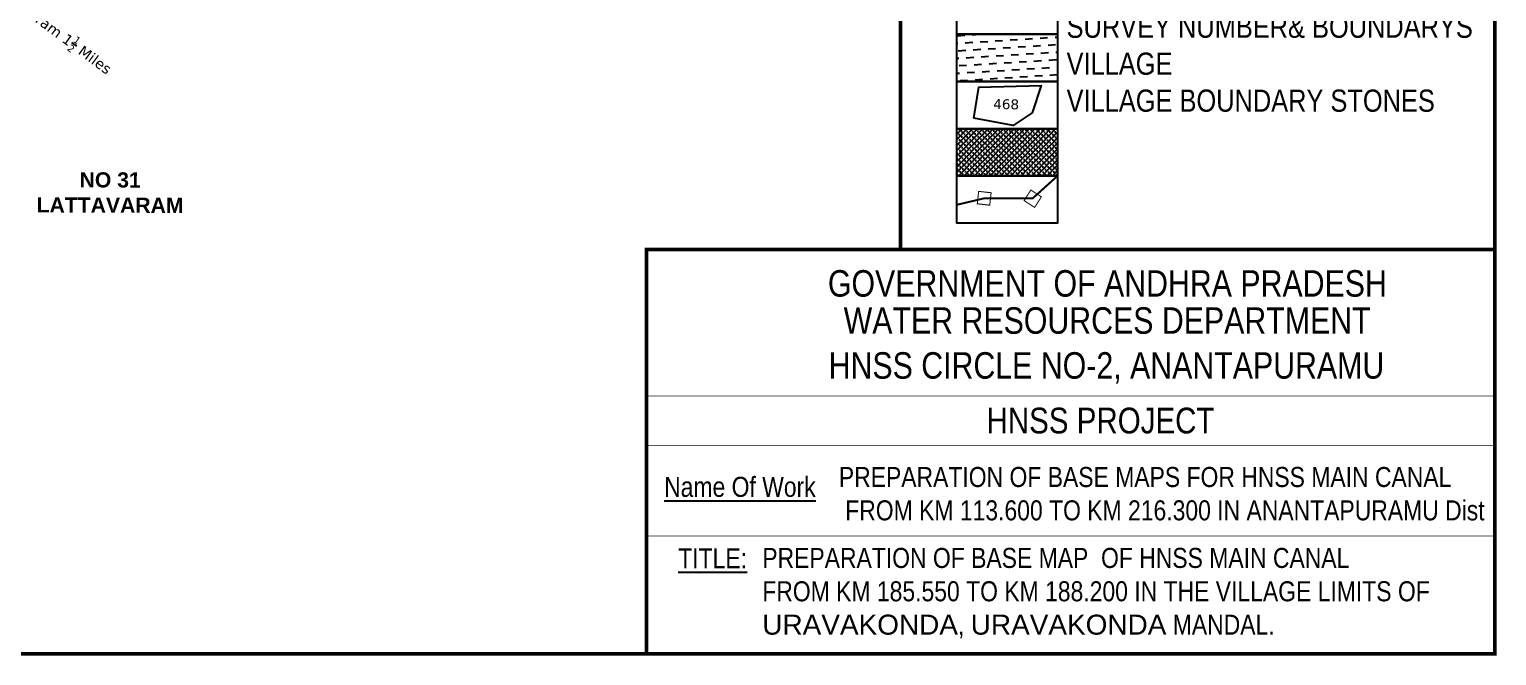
# Model space of a CAD drawing. Header units: inches. Extents: x 737884 to 747214, y 1650960 to 1659331.
# Drawn here: x 744240 to 747214, y 1650960 to 1652229 of the extents above; entities that cross this region are included whole.
import ezdxf
from ezdxf.enums import TextEntityAlignment as Align

# ---------------------------------------------------------------- set-up
doc = ezdxf.new("R2010")
doc.units = ezdxf.units.IN
doc.header["$MEASUREMENT"] = 0
doc.linetypes.add('ACAD_ISO02W100', pattern=[15, 12, -3])
for name, color, linetype in [('FRAME 025', 7, 'Continuous'), ('PLOT NO', 7, 'Continuous'), ('ROADS', 6, 'Continuous'), ('STRUCTURE', 5, 'Continuous'), ('tank', 4, 'Continuous'), ('TITLEBLOCK', 7, 'Continuous'), ('VILLAGE', 30, 'Continuous'), ('VILLAGE BOUNDRY', 5, 'Continuous'), ('VILLAGE STONES', 240, 'Continuous')]:
    doc.layers.add(name, color=color, linetype=linetype)
doc.styles.add('ARIALN', font='ARIALN_1.TTF')
doc.styles.get("Standard").update_dxf_attribs({"font": 'verdana_0.ttf'})

msp = doc.modelspace()

# ---------------------------------------------------------------- hatches: boundary and pattern name
at = {"layer": 'tank'}
h = msp.add_hatch(dxfattribs=at)
h.set_pattern_fill('DASH', color=256, scale=121.505087, angle=3.5405, style=0)
h.set_pattern_definition([(3.5405362, (-27163.22, -44912.962), (14.2212084, 16.09708578), [15.18813582, -15.18813582])])
h.paths.add_polyline_path([(746119.7, 1652218.8), (746323.7, 1652218.8), (746323.7, 1652123.2), (746119.7, 1652123.2)])
at = {"layer": 'VILLAGE', "linetype": 'Continuous'}
h = msp.add_hatch(dxfattribs=at)
h.set_pattern_fill('SACNCR', color=256, scale=81.610896, angle=1.5303, style=0)
h.set_pattern_definition([(46.53031993, (-27163.22, -44912.962), (-5.552641114, 5.263678017), []), (46.53031993, (-27157.812, -44912.817), (-5.552641114, 5.263678017), [0, -7.651021475])])
h.paths.add_polyline_path([(746119.7, 1652027.5), (746323.7, 1652027.5), (746323.7, 1651931.8), (746119.7, 1651931.8)])

# ---------------------------------------------------------------- linework, layer by layer
at = {"layer": 'FRAME 025', "lineweight": -3, "const_width": 1.28}
for points in [[(745490.5, 1651485.9), (747210, 1651485.9)], [(745490.5, 1651385.9), (747210, 1651385.9)], [(745490.5, 1651202.1), (747210, 1651202.1)]]:
    msp.add_lwpolyline(points, dxfattribs=at)
at = {"layer": 'PLOT NO'}
for points in [[(746119.7, 1652314.5), (746323.7, 1652314.5), (746323.7, 1652218.8), (746119.7, 1652218.8)], [(746119.7, 1652218.8), (746323.7, 1652218.8), (746323.7, 1652123.2), (746119.7, 1652123.2)], [(746119.7, 1652123.2), (746323.7, 1652123.2), (746323.7, 1652027.5), (746119.7, 1652027.5)], [(746119.7, 1652027.5), (746323.7, 1652027.5), (746323.7, 1651931.8), (746119.7, 1651931.8)], [(746119.7, 1651931.8), (746323.7, 1651931.8), (746323.7, 1651836.2), (746119.7, 1651836.2)]]:
    msp.add_lwpolyline(points, close=True, dxfattribs=at)
msp.add_lwpolyline([(746153.9, 1652048.8), (746164.3, 1652111.9), (746290.3, 1652114.7), (746272.1, 1652059.5), (746234.1, 1652034.2), (746153.9, 1652048.8)], dxfattribs=at)
at = {"layer": 'STRUCTURE', "color": 5, "const_width": 7.68}
for points in [[(737887.4, 1659129.8), (747210, 1659129.8), (747210, 1650963.5), (737887.4, 1650963.5)], [(746005.4, 1652856.6), (747210, 1652856.6), (747210, 1651782.5), (746005.4, 1651782.5)], [(745490.8, 1651782.5), (747210, 1651782.5), (747210, 1650963.5), (745490.8, 1650963.5)]]:
    msp.add_lwpolyline(points, close=True, dxfattribs=at)
at = {"layer": 'VILLAGE BOUNDRY', "linetype": 'ACAD_ISO02W100', "ltscale": 2, "const_width": 4}
msp.add_lwpolyline([(746119.7, 1651873.3), (746176.1, 1651886.6), (746273.7, 1651886.6), (746323.7, 1651931.8)], dxfattribs=at)
at = {"layer": 'VILLAGE STONES', "const_width": 2.03}
for points in [[(746163.9, 1651900.5), (746189.2, 1651897.7), (746186.4, 1651872.5), (746161.1, 1651875.3)], [(746256, 1651881.8), (746269.8, 1651903.2), (746291.1, 1651889.4), (746277.3, 1651868)]]:
    msp.add_lwpolyline(points, close=True, dxfattribs=at)

# ---------------------------------------------------------------- texts
at = {"layer": 'PLOT NO'}
msp.add_text('468', height=20, rotation=358.6877, dxfattribs=at).set_placement((746219.7, 1652077.1), align=Align.MIDDLE_CENTER)
at = {"layer": 'ROADS', "insert": (744142.3, 1652359.4), "char_height": 21.22, "width": 414.229, "attachment_point": 1, "rotation": 323.5612}
msp.add_mtext('\\A1;To Lattavaram 1{\\H0.7x;\\S1/2;} Miles', dxfattribs=at)
at = {"layer": 'TITLEBLOCK', "extrusion": (0.000201441, 0.004807, 0.999988), "style": 'ARIALN'}
for s, height, p in [('GOVERNMENT OF ANDHRA PRADESH ', 53.629, (745858.3, 1651667.4, 8081.4)), ('WATER RESOURCES DEPARTMENT  ', 53.629, (745890.3, 1651592.2, 8080.4)), ('HNSS CIRCLE NO-2, ANANTAPURAMU', 53.629, (745859.9, 1651501.2, 8080)), ('HNSS PROJECT', 52.227, (746179.9, 1651390.2, 8082.3)), ('%%UName Of Work', 40.553, (745526.4, 1651261.7, 8082.9)), ('%%UTITLE:', 40.55, (745555, 1651116.9, 8083.8))]:
    msp.add_text(s, height=height, rotation=359.9999, dxfattribs=at).set_placement(p)
at = {"layer": 'TITLEBLOCK', "extrusion": (0.000201441, 0.004807, 0.999988), "attachment_point": 1, "text_direction": (1, -1e-06, -0.000201), "style": 'ARIALN'}
for s, insert, char_height, width in [('CANAL CENTER LINE \\PCANAL BED WIDTH {\\H1.5288x; }\\PCANAL TOP WIDTH {\\H1.3525x; }\\PCART TRACK/ ROAD{\\H1.4113x; }\\PSTREAM {\\H1.3917x; }\\PVILLAGE BOUNDARY{\\H1.3982x; }\\PTANKS/ KUNTAS{\\H1.3961x; }\\PSURVEY NUMBER& BOUNDARYS{\\H1.3968x; }\\PVILLAGE{\\H1.3966x; }\\PVILLAGE BOUNDARY STONES{\\H1.3966x; }', (746342.1, 1652780.9), 44.934, 942.081), ('PREPARATION OF BASE MAPS FOR HNSS MAIN CANAL\\P FROM KM 113.600 TO KM 216.300 IN ANANTAPURAMU Dist', (745880.6, 1651342, -4.7), 40.553, 1308.99)]:
    msp.add_mtext(s, dxfattribs=dict(at, insert=insert, char_height=char_height, width=width))
at = {"layer": 'TITLEBLOCK', "insert": (745725.4, 1651178), "char_height": 40.5527, "width": 1505.054, "attachment_point": 1, "rotation": 359.9999, "style": 'ARIALN'}
msp.add_mtext('PREPARATION OF BASE MAP  OF HNSS MAIN CANAL  \\PFROM KM {\\C1;185.550} TO KM {\\C1;188.200 }IN THE VILLAGE LIMITS OF   {\\fArial|b0|i0|c0|p34;\\C1;URAVAKONDA}, {\\fArial|b0|i0|c0|p34;URAVAKONDA} MANDAL.', dxfattribs=at)
at = {"layer": 'VILLAGE STONES', "insert": (744403.7, 1651939.1), "char_height": 30.702, "width": 295.076, "attachment_point": 2, "rotation": 359.7824}
msp.add_mtext('{\\fArial|b1|i0|c0|p34;NO 31\\PLATTAVARAM}', dxfattribs=at)

doc.saveas('drawing.dxf')
